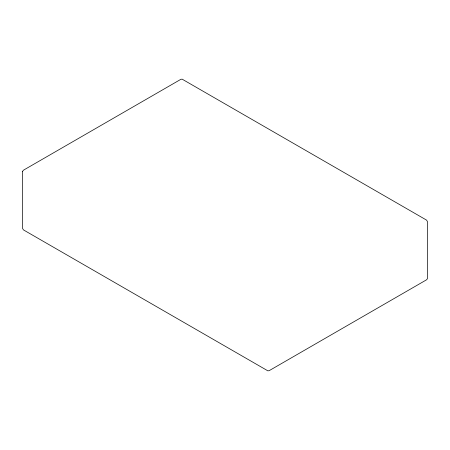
<?xml version="1.0" encoding="UTF-8"?>
<svg xmlns="http://www.w3.org/2000/svg" width="450" height="450" viewBox="0 0 450 450"><rect width="100%" height="100%" fill="white"/><g stroke="black" fill="none" stroke-linecap="round" stroke-linejoin="round"><path stroke-width="0.67" d="M22.567 171.354L22.5 228.291L23.411 229.871L267.879 370.851L269.134 370.688L426.589 279.782L427.433 278.646L427.5 221.709L426.589 220.129L182.121 79.149L180.866 79.312L23.411 170.218L22.567 171.354"/></g></svg>
